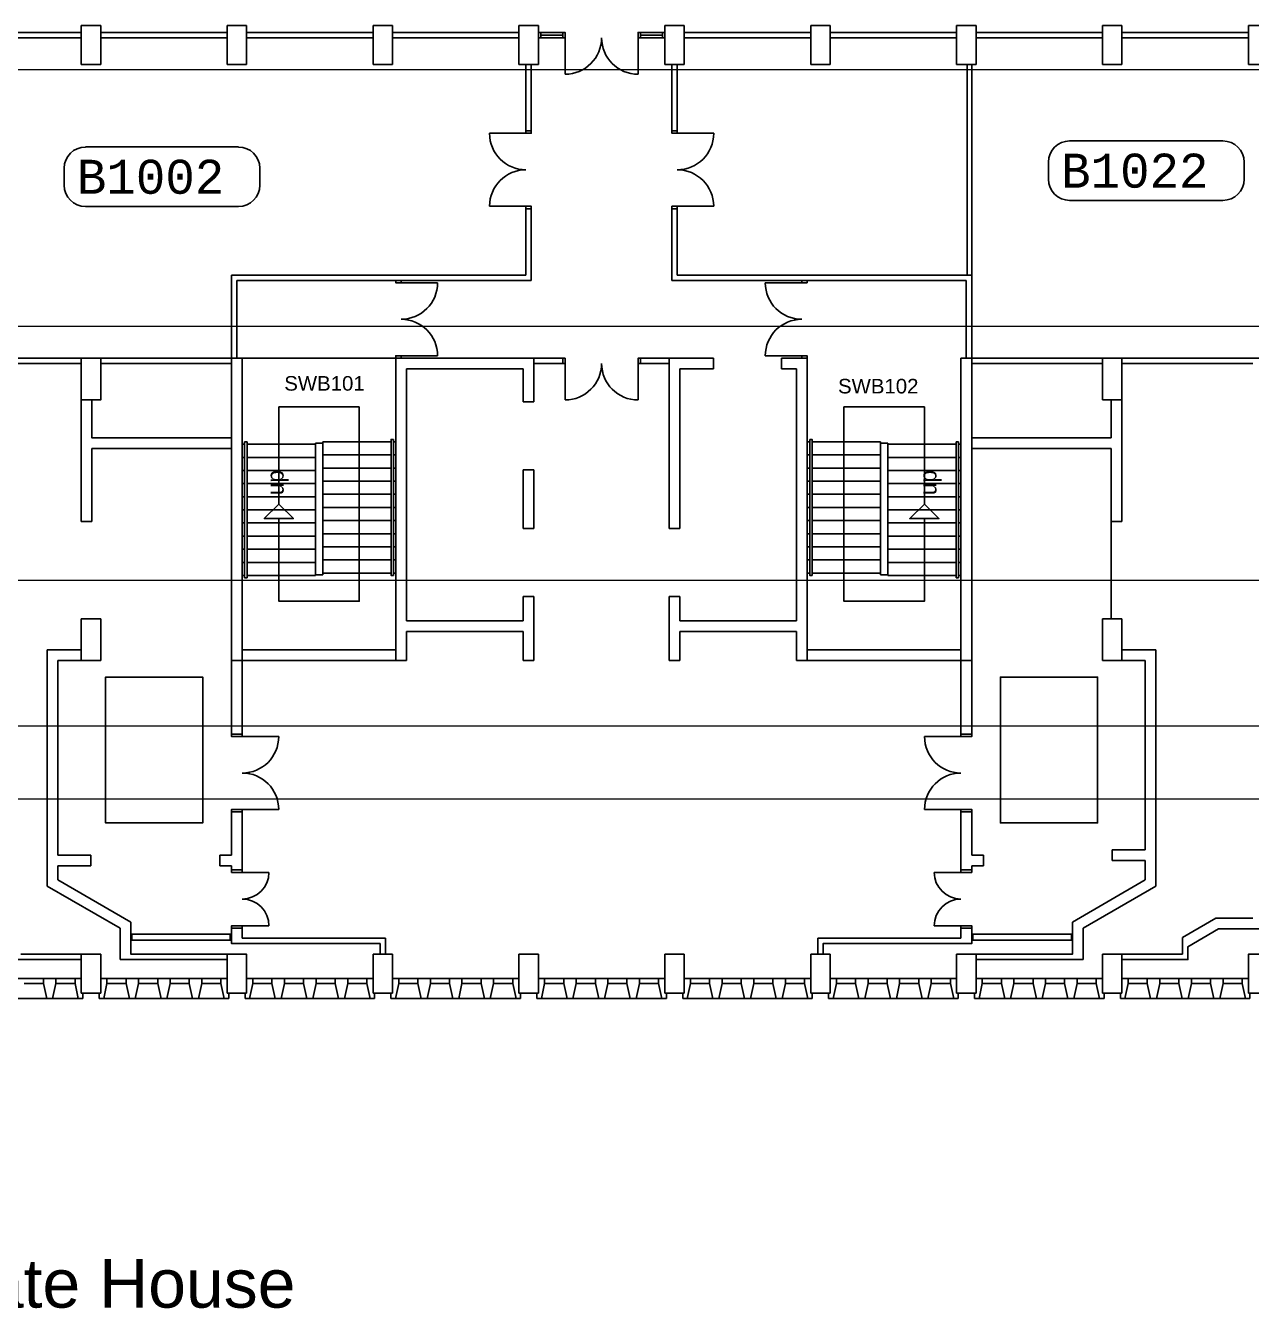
# Model space of a CAD drawing. Header units: millimetres. Extents: x -50633 to 80232, y -16408 to 66926.
# Drawn here: x -12876 to 12328, y -16408 to 9976 of the extents above; entities that cross this region are included whole.
import ezdxf

# ---------------------------------------------------------------- set-up
doc = ezdxf.new("R2010")
doc.units = ezdxf.units.MM
for name, color, linetype in [('BL', 8, 'Continuous'), ('Boundaries_and_building_grids', 140, 'Continuous'), ('DR', 8, 'Continuous'), ('RM', 4, 'Continuous'), ('TEXT', 2, 'Continuous'), ('WA_EXT', 7, 'Continuous'), ('WN', 4, 'Continuous')]:
    doc.layers.add(name, color=color, linetype=linetype)
doc.styles.add('arial', font='arial.ttf')
doc.styles.add('MONOTXT', font='monotxt.shx')

msp = doc.modelspace()

# ---------------------------------------------------------------- linework, layer by layer
at = {"layer": 'BL', "linetype": 'Continuous'}
for p, q in [((-8423, 1366), (-8373, 1366)), ((-8423, 1366), (-8423, -1334)), ((-8323, 1416), (-8373, 1416)), ((-8373, 1416), (-8373, -1384)), ((-8323, -1384), (-8323, 1416)), ((-8323, 1366), (-6918, 1366)), ((-6918, -1334), (-6918, 1391)), ((-6768, 1391), (-6918, 1391)), ((-6768, 1416), (-6768, -1318)), ((-6768, 1416), (-5363, 1416)), ((-5313, 1416), (-5263, 1416)), ((-5263, 1416), (-5263, -1284)), ((3247, 1416), (3197, 1416)), ((3197, 1416), (3197, -1284)), ((4702, 1416), (3297, 1416)), ((4702, 1416), (4702, -1318)), ((4702, 1391), (4852, 1391)), ((4852, -1334), (4852, 1391)), ((6257, 1366), (4852, 1366)), ((6257, -1384), (6257, 1416)), ((6257, 1416), (6307, 1416)), ((6307, 1416), (6307, -1384)), ((6357, 1366), (6307, 1366)), ((6357, 1366), (6357, -1334)), ((-8373, 1096), (-8423, 1096)), ((-8323, 1096), (-6918, 1096)), ((-5363, 1146), (-6768, 1146)), ((-5313, 1146), (-5263, 1146)), ((3247, 1146), (3197, 1146)), ((3297, 1146), (4702, 1146)), ((6257, 1096), (4852, 1096)), ((6307, 1096), (6357, 1096)), ((-8373, 826), (-8423, 826)), ((-6918, 826), (-8323, 826)), ((-5363, 876), (-6768, 876)), ((-5313, 876), (-5263, 876)), ((3247, 876), (3197, 876)), ((3297, 876), (4702, 876)), ((4852, 826), (6257, 826)), ((6307, 826), (6357, 826)), ((-8373, 556), (-8423, 556)), ((-8323, 556), (-6918, 556)), ((-6768, 606), (-5363, 606)), ((-5313, 606), (-5263, 606)), ((3247, 606), (3197, 606)), ((4702, 606), (3297, 606)), ((6257, 556), (4852, 556)), ((6307, 556), (6357, 556)), ((-8373, 286), (-8423, 286)), ((-6918, 286), (-8323, 286)), ((-5363, 336), (-6768, 336)), ((-5313, 336), (-5263, 336)), ((3247, 336), (3197, 336)), ((3297, 336), (4702, 336)), ((4852, 286), (6257, 286)), ((6307, 286), (6357, 286)), ((-8373, 16), (-8423, 16)), ((-8323, 16), (-6918, 16)), ((-6768, 66), (-5363, 66)), ((-5313, 66), (-5263, 66)), ((3247, 66), (3197, 66)), ((4702, 66), (3297, 66)), ((6257, 16), (4852, 16)), ((6307, 16), (6357, 16)), ((-8373, -254), (-8423, -254)), ((-6918, -254), (-8323, -254)), ((-5363, -204), (-6768, -204)), ((-5313, -204), (-5263, -204)), ((3247, -204), (3197, -204)), ((3297, -204), (4702, -204)), ((4852, -254), (6257, -254)), ((6307, -254), (6357, -254)), ((-8373, -524), (-8423, -524)), ((-8323, -524), (-6918, -524)), ((-6768, -474), (-5363, -474)), ((-5313, -474), (-5263, -474)), ((3247, -474), (3197, -474)), ((4702, -474), (3297, -474)), ((6257, -524), (4852, -524)), ((6307, -524), (6357, -524)), ((-5363, -744), (-6768, -744)), ((-5313, -744), (-5263, -744)), ((3247, -744), (3197, -744)), ((3297, -744), (4702, -744)), ((-8373, -794), (-8423, -794)), ((-6918, -794), (-8323, -794)), ((-6768, -1014), (-5363, -1014)), ((-5313, -1014), (-5263, -1014)), ((3247, -1014), (3197, -1014)), ((4702, -1014), (3297, -1014)), ((4852, -794), (6257, -794)), ((6307, -794), (6357, -794)), ((-8373, -1064), (-8423, -1064)), ((-8323, -1064), (-6918, -1064)), ((-6918, -1318), (-6768, -1318)), ((-6768, -1284), (-5363, -1284)), ((-5313, -1284), (-5263, -1284)), ((3247, -1284), (3197, -1284)), ((4702, -1284), (3297, -1284)), ((4852, -1318), (4702, -1318)), ((6257, -1064), (4852, -1064)), ((6307, -1064), (6357, -1064)), ((-8373, -1334), (-8423, -1334)), ((-8373, -1384), (-8323, -1384)), ((-6918, -1334), (-8323, -1334)), ((4852, -1334), (6257, -1334)), ((6307, -1384), (6257, -1384)), ((6307, -1334), (6357, -1334))]:
    msp.add_line(p, q, dxfattribs=at)
for points in [[(-7670, -165), (-7670, -1865), (-6015, -1865), (-6015, 2135)], [(-6015, 2135), (-7670, 2135), (-7670, 135)], [(5605, -165), (5605, -1865), (3950, -1865), (3950, 2135)], [(3950, 2135), (5605, 2135), (5605, 135)], [(-5313, 1466), (-5363, 1466), (-5363, -1334), (-5313, -1334), (-5313, 1466)], [(3247, 1466), (3297, 1466), (3297, -1334), (3247, -1334), (3247, 1466)], [(-7670, 135), (-7970, -165), (-7370, -165), (-7670, 135)], [(5605, 135), (5905, -165), (5305, -165), (5605, 135)]]:
    msp.add_lwpolyline(points, dxfattribs=at)
at = {"layer": 'Boundaries_and_building_grids', "color": 3, "linetype": 'Continuous', "lineweight": 0}
for p in [(71168, 9073), (48001, 3797), (71168, -1427), (71168, -4427), (74165, -5927)]:
    msp.add_xline(p, (1, 0), dxfattribs=at)
at = {"layer": 'DR', "linetype": 'Continuous'}
for p, q in [((-2283, 9726), (-2283, 9836)), ((217, 9836), (217, 9726)), ((-1783, 9726), (-1783, 8976)), ((-283, 8976), (-283, 9726)), ((-3338, 7761), (-2588, 7761)), ((1272, 7761), (522, 7761)), ((-2588, 6261), (-3338, 6261)), ((522, 6261), (1272, 6261)), ((-4406, 4686), (-5156, 4686)), ((2333, 4686), (3083, 4686)), ((-5156, 3186), (-4406, 3186)), ((3083, 3186), (2333, 3186)), ((-1783, 2276), (-1783, 3026)), ((-283, 3026), (-283, 2276)), ((-7673, -4647), (-8423, -4647)), ((5607, -4647), (6357, -4647)), ((-8423, -6147), (-7673, -6147)), ((6357, -6147), (5607, -6147)), ((-7873, -7440), (-8423, -7440)), ((5807, -7440), (6357, -7440)), ((-8423, -8540), (-7873, -8540)), ((6357, -8540), (5807, -8540))]:
    msp.add_line(p, q, dxfattribs=at)
for points in [[(-1783, 9726), (-1783, 9836), (-1833, 9836), (-1833, 9726), (-1783, 9726)], [(-233, 9726), (-233, 9836), (-283, 9836), (-283, 9726), (-233, 9726)], [(-2588, 7811), (-2478, 7811), (-2478, 7761), (-2588, 7761), (-2588, 7811)], [(522, 7811), (412, 7811), (412, 7761), (522, 7761), (522, 7811)], [(-2588, 6261), (-2478, 6261), (-2478, 6211), (-2588, 6211), (-2588, 6261)], [(522, 6261), (412, 6261), (412, 6211), (522, 6211), (522, 6261)], [(-5156, 4736), (-5266, 4736), (-5266, 4686), (-5156, 4686), (-5156, 4736)], [(3083, 4736), (3193, 4736), (3193, 4686), (3083, 4686), (3083, 4736)], [(-5156, 3186), (-5266, 3186), (-5266, 3136), (-5156, 3136), (-5156, 3186)], [(3083, 3186), (3193, 3186), (3193, 3136), (3083, 3136), (3083, 3186)], [(-1833, 3026), (-1833, 3136), (-1783, 3136), (-1783, 3026), (-1833, 3026)], [(-283, 3026), (-283, 3136), (-233, 3136), (-233, 3026), (-283, 3026)], [(-8423, -4597), (-8643, -4597), (-8643, -4647), (-8423, -4647), (-8423, -4597)], [(6357, -4597), (6577, -4597), (6577, -4647), (6357, -4647), (6357, -4597)], [(-8423, -6147), (-8643, -6147), (-8643, -6197), (-8423, -6197), (-8423, -6147)], [(6357, -6147), (6577, -6147), (6577, -6197), (6357, -6197), (6357, -6147)], [(-8423, -7440), (-8423, -7390), (-8643, -7390), (-8643, -7440), (-8423, -7440)], [(6357, -7440), (6357, -7390), (6577, -7390), (6577, -7440), (6357, -7440)], [(-8423, -8590), (-8423, -8540), (-8643, -8540), (-8643, -8590), (-8423, -8590)], [(6357, -8590), (6357, -8540), (6577, -8540), (6577, -8590), (6357, -8590)]]:
    msp.add_lwpolyline(points, dxfattribs=at)
for centre, radius, start, end in [((-1783, 9726), 750, 270, 0), ((-283, 9726), 750, 180, 270), ((-2588, 7761), 750, 180, 270), ((522, 7761), 750, 270, 0), ((-2588, 6261), 750, 90, 180), ((522, 6261), 750, 0, 90), ((-5156, 4686), 750, 270, 360), ((3083, 4686), 750, 180, 270), ((-5156, 3186), 750, 360, 90), ((3083, 3186), 750, 90, 180), ((-1783, 3026), 750, 270, 0), ((-283, 3026), 750, 180, 270), ((-8423, -4647), 750, 270, 0), ((6357, -4647), 750, 180, 270), ((-8423, -6147), 750, 0, 90), ((6357, -6147), 750, 90, 180), ((-8423, -7440), 550, 270, 0), ((6357, -7440), 550, 180, 270), ((-8423, -8540), 550, 0, 90), ((6357, -8540), 550, 90, 180)]:
    msp.add_arc(centre, radius, start, end, dxfattribs=at)
at = {"layer": 'RM'}
for points in [[(-8643, 3026), (-11333, 3026), (-11333, 2276), (-11513, 2276), (-11513, 1496), (-8643, 1496)], [(-5263, 3136), (-8423, 3136), (-8423, 2916), (-8423, -2864), (-5263, -2864)], [(-9233, -4597), (-9233, -3424), (-11233, -3424), (-11233, -6424), (-9233, -6424)], [(9167, -3424), (7167, -3424), (7167, -6424), (9167, -6424)], [(15267, -8824), (15667, -8824), (15667, -9624), (15691, -9624), (18267, -9624), (18267, -9234), (16915, -9234), (16285, -8604), (15067, -8604), (15067, -8346), (12867, -8346), (12867, -8604), (11655, -8604), (11022, -8970), (11022, -9234), (9667, -9234), (9667, -9624), (12267, -9624), (12267, -9124), (12667, -9124), (12667, -9624), (15267, -9624)], [(-5733, -9124), (-5588, -9124), (-5588, -8904), (-8643, -8904), (-8643, -8837), (-10713, -8837), (-10713, -9124), (-8733, -9124), (-8333, -9124), (-8333, -9624), (-5733, -9624)], [(8647, -8837), (6577, -8837), (6577, -8904), (3522, -8904), (3522, -9124), (3667, -9124), (3667, -9624), (6267, -9624), (6267, -9124), (6667, -9124), (8647, -9124)]]:
    msp.add_lwpolyline(points, close=True, dxfattribs=at)
at = {"layer": 'TEXT', "linetype": 'Continuous'}
for p, q in [((-11647, 7480), (-8497, 7480)), ((8592, 7605), (11742, 7605)), ((8155, 6818), (8155, 7168)), ((12180, 7168), (12180, 6818)), ((-12084, 6692), (-12084, 7042)), ((-8059, 7042), (-8059, 6692)), ((11742, 6380), (8592, 6380)), ((-8497, 6255), (-11647, 6255))]:
    msp.add_line(p, q, dxfattribs=at)
for centre, start, end in [((-11647, 7042), 90, 180), ((-8497, 7042), 0, 90), ((8592, 7168), 90, 180), ((11742, 7168), 0, 90), ((-11647, 6692), 180, 270), ((-8497, 6692), 270, 0), ((8592, 6818), 180, 270), ((11742, 6818), 270, 0)]:
    msp.add_arc(centre, 437, start, end, dxfattribs=at)
at = {"layer": 'WA_EXT', "linetype": 'Continuous'}
for p, q in [((-14333, 9836), (-11733, 9836)), ((-11733, 9976), (-11733, 9176)), ((-11333, 9976), (-11733, 9976)), ((-11733, 9726), (-11733, 9836)), ((-11333, 9976), (-11333, 9176)), ((-11333, 9726), (-11333, 9836)), ((-8733, 9836), (-11333, 9836)), ((-8333, 9976), (-8733, 9976)), ((-8733, 9976), (-8733, 9176)), ((-8733, 9726), (-8733, 9836)), ((-8333, 9976), (-8333, 9176)), ((-8333, 9726), (-8333, 9836)), ((-8333, 9836), (-5733, 9836)), ((-5333, 9976), (-5733, 9976)), ((-5733, 9976), (-5733, 9176)), ((-5733, 9726), (-5733, 9836)), ((-5333, 9976), (-5333, 9176)), ((-5333, 9726), (-5333, 9836)), ((-2733, 9836), (-5333, 9836)), ((-2733, 9976), (-2733, 9176)), ((-2333, 9976), (-2733, 9976)), ((-2733, 9726), (-2733, 9836)), ((-2333, 9976), (-2333, 9176)), ((267, 9976), (267, 9176)), ((667, 9976), (267, 9976)), ((667, 9976), (667, 9176)), ((667, 9726), (667, 9836)), ((667, 9836), (3267, 9836)), ((3267, 9976), (3267, 9176)), ((3667, 9976), (3267, 9976)), ((3267, 9726), (3267, 9836)), ((3667, 9976), (3667, 9176)), ((6267, 9836), (3667, 9836)), ((3667, 9726), (3667, 9836)), ((6267, 9976), (6267, 9176)), ((6667, 9976), (6267, 9976)), ((6267, 9726), (6267, 9836)), ((6667, 9976), (6667, 9176)), ((6667, 9836), (9267, 9836)), ((6667, 9726), (6667, 9836)), ((9667, 9976), (9267, 9976)), ((9267, 9976), (9267, 9176)), ((9267, 9726), (9267, 9836)), ((9667, 9976), (9667, 9176)), ((12267, 9836), (9667, 9836)), ((9667, 9726), (9667, 9836)), ((12267, 9976), (12267, 9176)), ((12267, 9976), (13067, 9976)), ((12267, 9726), (12267, 9836)), ((-14333, 9726), (-11733, 9726)), ((-8733, 9726), (-11333, 9726)), ((-8333, 9726), (-5733, 9726)), ((-2733, 9726), (-5333, 9726)), ((667, 9726), (3267, 9726)), ((6267, 9726), (3667, 9726)), ((6667, 9726), (9267, 9726)), ((12267, 9726), (9667, 9726)), ((-11733, 9176), (-11333, 9176)), ((-8733, 9176), (-8333, 9176)), ((-5733, 9176), (-5333, 9176)), ((-2733, 9176), (-2333, 9176)), ((-2588, 9176), (-2478, 9176)), ((-2588, 9176), (-2588, 7811)), ((-2478, 9176), (-2478, 7811)), ((267, 9176), (667, 9176)), ((412, 9176), (522, 9176)), ((412, 9176), (412, 7811)), ((522, 9176), (522, 7811)), ((3267, 9176), (3667, 9176)), ((6267, 9176), (6667, 9176)), ((6487, 4846), (6487, 9176)), ((6577, 9176), (6487, 9176)), ((6577, 4846), (6577, 9176)), ((9267, 9176), (9667, 9176)), ((12267, 9176), (12767, 9176)), ((-2478, 7811), (-2588, 7811)), ((412, 7811), (522, 7811)), ((-2478, 6211), (-2588, 6211)), ((-2588, 6211), (-2588, 4846)), ((-2478, 6211), (-2478, 4736)), ((412, 6211), (522, 6211)), ((412, 4736), (412, 6211)), ((522, 6211), (522, 4846)), ((-2588, 4846), (-8643, 4846)), ((-8643, 3026), (-8643, 4846)), ((522, 4846), (6577, 4846)), ((6577, 4846), (6487, 4846)), ((6577, 3026), (6577, 4846)), ((-2478, 4736), (-8533, 4736)), ((-8533, 3136), (-8533, 4736)), ((412, 4736), (6467, 4736)), ((6467, 3136), (6467, 4736)), ((-14423, 3136), (-11733, 3136)), ((-14423, 3026), (-11733, 3026)), ((-11733, 3026), (-11733, 3136)), ((-11733, 3136), (-11333, 3136)), ((-11733, 2276), (-11733, 3136)), ((-11333, 3026), (-11333, 3136)), ((-11333, 2276), (-11333, 3136)), ((-11333, 3136), (-8533, 3136)), ((-11333, 3026), (-8643, 3026)), ((-8423, 3136), (-8643, 3136)), ((-8643, -3084), (-8643, 3136)), ((-8423, -3084), (-8423, 3136)), ((-5263, 3136), (-2423, 3136)), ((-5263, -3084), (-5263, 3136)), ((-5043, 2916), (-2643, 2916)), ((-5043, -2264), (-5043, 2916)), ((-2643, 2236), (-2643, 2916)), ((-2423, 3026), (-2423, 3136)), ((-2423, 3136), (-1833, 3136)), ((-2423, 2236), (-2423, 3136)), ((-2423, 3026), (-1833, 3026)), ((-1833, 3026), (-1833, 3136)), ((-233, 3136), (357, 3136)), ((-233, 3026), (-233, 3136)), ((-233, 3026), (357, 3026)), ((357, 3026), (357, 3136)), ((357, -364), (357, 3136)), ((357, 3136), (1267, 3136)), ((577, 2916), (1267, 2916)), ((577, -364), (577, 2916)), ((1267, 3136), (1267, 2916)), ((2667, 2916), (2667, 3136)), ((2667, 3136), (3197, 3136)), ((2667, 2916), (2977, 2916)), ((2977, -2264), (2977, 2916)), ((3197, -3084), (3197, 3136)), ((6357, 3136), (6577, 3136)), ((6357, -3084), (6357, 3136)), ((9267, 3136), (6467, 3136)), ((6577, -3084), (6577, 3136)), ((9267, 3026), (6577, 3026)), ((9267, 3026), (9267, 3136)), ((9267, 2276), (9267, 3136)), ((9667, 3136), (9267, 3136)), ((12577, 3136), (9667, 3136)), ((9667, 3026), (9667, 3136)), ((9667, 2276), (9667, 3136)), ((12357, 3026), (9667, 3026)), ((-11733, 2276), (-11513, 2276)), ((-11333, 2276), (-11733, 2276)), ((-11733, 2276), (-11733, -224)), ((-11513, 2276), (-11513, 1496)), ((-2423, 2236), (-2643, 2236)), ((9267, 2276), (9667, 2276)), ((9447, 2276), (9667, 2276)), ((9447, 2276), (9447, 1496)), ((9667, 2276), (9667, -224)), ((-11513, 1496), (-8643, 1496)), ((-8643, 1276), (-8643, 1496)), ((6577, 1276), (6577, 1496)), ((9447, 1496), (6577, 1496)), ((-11513, 1276), (-11513, -224)), ((-11513, 1276), (-8643, 1276)), ((9447, 1276), (6577, 1276)), ((9447, 1276), (9447, -224)), ((-2643, -364), (-2643, 836)), ((-2643, 836), (-2423, 836)), ((-2423, -364), (-2423, 836)), ((-11513, -224), (-11733, -224)), ((9447, -224), (9447, -2224)), ((9667, -224), (9447, -224)), ((-2423, -364), (-2643, -364)), ((577, -364), (357, -364)), ((-2643, -2264), (-2643, -1764)), ((-2643, -1764), (-2423, -1764)), ((-2423, -3084), (-2423, -1764)), ((357, -1764), (577, -1764)), ((357, -3084), (357, -1764)), ((577, -2264), (577, -1764)), ((-11733, -2224), (-11333, -2224)), ((-11733, -3084), (-11733, -2224)), ((-11333, -3084), (-11333, -2224)), ((-2643, -2264), (-5043, -2264)), ((2977, -2264), (577, -2264)), ((9667, -2224), (9267, -2224)), ((9267, -3084), (9267, -2224)), ((9667, -3084), (9667, -2224)), ((-5043, -3084), (-5043, -2484)), ((-5043, -2484), (-2643, -2484)), ((-2643, -3084), (-2643, -2484)), ((577, -2484), (2977, -2484)), ((577, -3084), (577, -2484)), ((2977, -3084), (2977, -2484)), ((-11733, -2864), (-12433, -2864)), ((-12433, -2864), (-12433, -7724)), ((-11733, -3084), (-11733, -2864)), ((-8423, -2864), (-8423, -4597)), ((-8423, -2864), (-5263, -2864)), ((-5263, -3084), (-5263, -2864)), ((3197, -3084), (3197, -2864)), ((6357, -2864), (3197, -2864)), ((6357, -2864), (6357, -4597)), ((9667, -3084), (9667, -2864)), ((9667, -2864), (10367, -2864)), ((10367, -2864), (10367, -7724)), ((-11733, -3084), (-12213, -3084)), ((-12213, -3084), (-12213, -7084)), ((-11333, -3084), (-11733, -3084)), ((-8643, -3084), (-8643, -4597)), ((-8643, -3084), (-5263, -3084)), ((-8643, -3084), (-8423, -3084)), ((-5263, -3084), (-5043, -3084)), ((-2643, -3084), (-2423, -3084)), ((577, -3084), (357, -3084)), ((3197, -3084), (2977, -3084)), ((6577, -3084), (3197, -3084)), ((6577, -3084), (6357, -3084)), ((6577, -3084), (6577, -4597)), ((9267, -3084), (9667, -3084)), ((9667, -3084), (10147, -3084)), ((10147, -3084), (10147, -6977)), ((-11233, -6424), (-11233, -3424)), ((-11233, -3424), (-9233, -3424)), ((-9233, -3424), (-9233, -6424)), ((-8423, -4597), (-8643, -4597)), ((6357, -4597), (6577, -4597)), ((-8643, -6197), (-8643, -7084)), ((-8423, -6197), (-8643, -6197)), ((-8423, -6197), (-8423, -7390)), ((6357, -6197), (6357, -7390)), ((6357, -6197), (6577, -6197)), ((6577, -6197), (6577, -7084)), ((-9233, -6424), (-11233, -6424)), ((-11533, -7084), (-12213, -7084)), ((-11533, -7084), (-11533, -7304)), ((-8643, -7084), (-8883, -7084)), ((-8883, -7084), (-8883, -7304)), ((6577, -7084), (6817, -7084)), ((6817, -7304), (6817, -7084)), ((9467, -6977), (10147, -6977)), ((9467, -6977), (9467, -7197)), ((-12213, -7304), (-12213, -7597)), ((-12213, -7304), (-11533, -7304)), ((-8883, -7304), (-8643, -7304)), ((-8643, -7304), (-8643, -7390)), ((6577, -7304), (6817, -7304)), ((6577, -7390), (6577, -7304)), ((10147, -7197), (9467, -7197)), ((10147, -7197), (10147, -7597)), ((-12213, -7597), (-10713, -8463)), ((-8423, -7390), (-8643, -7390)), ((6357, -7390), (6577, -7390)), ((10147, -7597), (8647, -8463)), ((-12433, -7724), (-10933, -8590)), ((10367, -7724), (8867, -8590)), ((11596, -8384), (10912, -8779)), ((12357, -8384), (11596, -8384)), ((-10933, -8590), (-10933, -9234)), ((-10713, -9124), (-10713, -8463)), ((-8423, -8590), (-8643, -8590)), ((-8643, -8590), (-8643, -8904)), ((-8423, -8590), (-8423, -8794)), ((6357, -8590), (6577, -8590)), ((6357, -8590), (6357, -8794)), ((6577, -8590), (6577, -8904)), ((8647, -9124), (8647, -8463)), ((8867, -9234), (8867, -8590)), ((11655, -8604), (11022, -8970)), ((12867, -8604), (11655, -8604)), ((-8643, -8904), (-5588, -8904)), ((-8423, -8794), (-5478, -8794)), ((-5588, -9124), (-5588, -8904)), ((-5478, -9124), (-5478, -8794)), ((6357, -8794), (3412, -8794)), ((3412, -9124), (3412, -8794)), ((6577, -8904), (3522, -8904)), ((3522, -9124), (3522, -8904)), ((10912, -8779), (10912, -9124)), ((11022, -9234), (11022, -8970)), ((-11733, -9234), (-13088, -9234)), ((-11733, -9124), (-12978, -9124)), ((-11333, -9124), (-11733, -9124)), ((-11733, -9924), (-11733, -9124)), ((-11733, -9234), (-11733, -9124)), ((-11333, -9924), (-11333, -9124)), ((-8733, -9234), (-10933, -9234)), ((-8733, -9124), (-10713, -9124)), ((-8333, -9124), (-8733, -9124)), ((-8733, -9924), (-8733, -9124)), ((-8733, -9234), (-8733, -9124)), ((-8333, -9924), (-8333, -9124)), ((-5333, -9124), (-5733, -9124)), ((-5733, -9924), (-5733, -9124)), ((-5588, -9124), (-5478, -9124)), ((-5333, -9924), (-5333, -9124)), ((-2733, -9924), (-2733, -9124)), ((-2333, -9124), (-2733, -9124)), ((-2333, -9924), (-2333, -9124)), ((267, -9924), (267, -9124)), ((667, -9124), (267, -9124)), ((667, -9924), (667, -9124)), ((3667, -9124), (3267, -9124)), ((3267, -9924), (3267, -9124)), ((3412, -9124), (3522, -9124)), ((3667, -9924), (3667, -9124)), ((6267, -9924), (6267, -9124)), ((6667, -9124), (6267, -9124)), ((6667, -9924), (6667, -9124)), ((8647, -9124), (6667, -9124)), ((6667, -9234), (8867, -9234)), ((9667, -9124), (9267, -9124)), ((9267, -9924), (9267, -9124)), ((9667, -9924), (9667, -9124)), ((9667, -9234), (9667, -9124)), ((9667, -9124), (10912, -9124)), ((11022, -9234), (9667, -9234)), ((12267, -9924), (12267, -9124)), ((12667, -9124), (12267, -9124)), ((-11733, -9924), (-11333, -9924)), ((-8733, -9924), (-8333, -9924)), ((-5733, -9924), (-5333, -9924)), ((-2733, -9924), (-2333, -9924)), ((267, -9924), (667, -9924)), ((3267, -9924), (3667, -9924)), ((6267, -9924), (6667, -9924)), ((9267, -9924), (9667, -9924)), ((12267, -9924), (12667, -9924))]:
    msp.add_line(p, q, dxfattribs=at)
for points in [[(7167, -6424), (7167, -3424), (9167, -3424), (9167, -6424), (7167, -6424)], [(-8669, -8837), (-10694, -8837), (-10694, -8709), (-8669, -8709), (-8669, -8837)], [(6604, -8837), (8629, -8837), (8629, -8709), (6604, -8709), (6604, -8837)]]:
    msp.add_lwpolyline(points, dxfattribs=at)
at = {"layer": 'WN', "linetype": 'Continuous'}
for p, q in [((-2283, 9781), (-1833, 9781)), ((-233, 9781), (217, 9781)), ((-11733, -9624), (-13033, -9624)), ((-12511, -9724), (-12904, -9724)), ((-12254, -9624), (-12511, -9624)), ((-12511, -9624), (-12511, -9724)), ((-12511, -9724), (-12443, -10034)), ((-12254, -9724), (-12322, -10034)), ((-12254, -9624), (-12254, -9724)), ((-11861, -9724), (-12254, -9724)), ((-11733, -9624), (-11861, -9624)), ((-11861, -9624), (-11861, -9724)), ((-11861, -9724), (-11793, -10034)), ((-10033, -9624), (-11333, -9624)), ((-11333, -9624), (-11204, -9624)), ((-11333, -9624), (-10033, -9624)), ((-11204, -9724), (-11272, -10034)), ((-11204, -9624), (-11204, -9724)), ((-11204, -9724), (-10811, -9724)), ((-10811, -9624), (-10811, -9724)), ((-10811, -9624), (-10554, -9624)), ((-10811, -9724), (-10743, -10034)), ((-10554, -9724), (-10622, -10034)), ((-10554, -9624), (-10554, -9724)), ((-10554, -9724), (-10161, -9724)), ((-9904, -9624), (-10161, -9624)), ((-10161, -9624), (-10161, -9724)), ((-10161, -9624), (-10161, -9724)), ((-10161, -9624), (-9904, -9624)), ((-10161, -9724), (-10093, -10034)), ((-10161, -9724), (-10093, -10034)), ((-8733, -9624), (-10033, -9624)), ((-9904, -9724), (-9972, -10034)), ((-9904, -9724), (-9972, -10034)), ((-9904, -9624), (-9904, -9724)), ((-9904, -9624), (-9904, -9724)), ((-9511, -9724), (-9904, -9724)), ((-9254, -9624), (-9511, -9624)), ((-9511, -9624), (-9511, -9724)), ((-9511, -9724), (-9443, -10034)), ((-9254, -9724), (-9322, -10034)), ((-9254, -9624), (-9254, -9724)), ((-8861, -9724), (-9254, -9724)), ((-8733, -9624), (-8861, -9624)), ((-8861, -9624), (-8861, -9724)), ((-8861, -9724), (-8793, -10034)), ((-7033, -9624), (-8333, -9624)), ((-8333, -9624), (-7033, -9624)), ((-8333, -9624), (-8204, -9624)), ((-8204, -9724), (-8272, -10034)), ((-8204, -9624), (-8204, -9724)), ((-8204, -9724), (-7811, -9724)), ((-7811, -9624), (-7554, -9624)), ((-7811, -9624), (-7811, -9724)), ((-7811, -9724), (-7743, -10034)), ((-7554, -9724), (-7622, -10034)), ((-7554, -9624), (-7554, -9724)), ((-7554, -9724), (-7161, -9724)), ((-7161, -9624), (-7161, -9724)), ((-6904, -9624), (-7161, -9624)), ((-7161, -9624), (-7161, -9724)), ((-7161, -9624), (-6904, -9624)), ((-7161, -9724), (-7093, -10034)), ((-7161, -9724), (-7093, -10034)), ((-5733, -9624), (-7033, -9624)), ((-6904, -9724), (-6972, -10034)), ((-6904, -9724), (-6972, -10034)), ((-6904, -9624), (-6904, -9724)), ((-6904, -9624), (-6904, -9724)), ((-6511, -9724), (-6904, -9724)), ((-6511, -9624), (-6511, -9724)), ((-6254, -9624), (-6511, -9624)), ((-6511, -9724), (-6443, -10034)), ((-6254, -9724), (-6322, -10034)), ((-6254, -9624), (-6254, -9724)), ((-5861, -9724), (-6254, -9724)), ((-5861, -9624), (-5861, -9724)), ((-5733, -9624), (-5861, -9624)), ((-5861, -9724), (-5793, -10034)), ((-4033, -9624), (-5333, -9624)), ((-5333, -9624), (-4033, -9624)), ((-5333, -9624), (-5204, -9624)), ((-5204, -9724), (-5272, -10034)), ((-5204, -9624), (-5204, -9724)), ((-5204, -9724), (-4811, -9724)), ((-4811, -9624), (-4554, -9624)), ((-4811, -9624), (-4811, -9724)), ((-4811, -9724), (-4743, -10034)), ((-4554, -9724), (-4622, -10034)), ((-4554, -9624), (-4554, -9724)), ((-4554, -9724), (-4161, -9724)), ((-4161, -9624), (-4161, -9724)), ((-4161, -9624), (-4161, -9724)), ((-4161, -9624), (-3904, -9624)), ((-3904, -9624), (-4161, -9624)), ((-4161, -9724), (-4093, -10034)), ((-4161, -9724), (-4093, -10034)), ((-2733, -9624), (-4033, -9624)), ((-3904, -9724), (-3972, -10034)), ((-3904, -9724), (-3972, -10034)), ((-3904, -9624), (-3904, -9724)), ((-3904, -9624), (-3904, -9724)), ((-3511, -9724), (-3904, -9724)), ((-3511, -9624), (-3511, -9724)), ((-3254, -9624), (-3511, -9624)), ((-3511, -9724), (-3443, -10034)), ((-3254, -9724), (-3322, -10034)), ((-3254, -9624), (-3254, -9724)), ((-2861, -9724), (-3254, -9724)), ((-2733, -9624), (-2861, -9624)), ((-2861, -9624), (-2861, -9724)), ((-2861, -9724), (-2793, -10034)), ((-2333, -9624), (-1033, -9624)), ((-1033, -9624), (-2333, -9624)), ((-2333, -9624), (-2204, -9624)), ((-2204, -9724), (-2272, -10034)), ((-2204, -9624), (-2204, -9724)), ((-2204, -9724), (-1811, -9724)), ((-1811, -9624), (-1554, -9624)), ((-1811, -9624), (-1811, -9724)), ((-1811, -9724), (-1743, -10034)), ((-1554, -9724), (-1622, -10034)), ((-1554, -9624), (-1554, -9724)), ((-1554, -9724), (-1161, -9724)), ((-1161, -9624), (-1161, -9724)), ((-1161, -9624), (-904, -9624)), ((-904, -9624), (-1161, -9624)), ((-1161, -9624), (-1161, -9724)), ((-1161, -9724), (-1093, -10034)), ((-1161, -9724), (-1093, -10034)), ((267, -9624), (-1033, -9624)), ((-904, -9724), (-972, -10034)), ((-904, -9724), (-972, -10034)), ((-904, -9624), (-904, -9724)), ((-904, -9624), (-904, -9724)), ((-511, -9724), (-904, -9724)), ((-511, -9624), (-511, -9724)), ((-254, -9624), (-511, -9624)), ((-511, -9724), (-443, -10034)), ((-254, -9724), (-322, -10034)), ((-254, -9624), (-254, -9724)), ((139, -9724), (-254, -9724)), ((267, -9624), (139, -9624)), ((139, -9624), (139, -9724)), ((139, -9724), (207, -10034)), ((667, -9624), (1967, -9624)), ((667, -9624), (796, -9624)), ((796, -9724), (728, -10034)), ((796, -9624), (796, -9724)), ((796, -9724), (1189, -9724)), ((1189, -9624), (1189, -9724)), ((1189, -9624), (1446, -9624)), ((1189, -9724), (1257, -10034)), ((1446, -9724), (1378, -10034)), ((1446, -9624), (1446, -9724)), ((1446, -9724), (1839, -9724)), ((2096, -9624), (1839, -9624)), ((1839, -9624), (1839, -9724)), ((1839, -9624), (1839, -9724)), ((1839, -9624), (2096, -9624)), ((1839, -9724), (1907, -10034)), ((1839, -9724), (1907, -10034)), ((3267, -9624), (1967, -9624)), ((1967, -9624), (3267, -9624)), ((2096, -9724), (2028, -10034)), ((2096, -9724), (2028, -10034)), ((2096, -9624), (2096, -9724)), ((2096, -9624), (2096, -9724)), ((2489, -9724), (2096, -9724)), ((2489, -9624), (2489, -9724)), ((2746, -9624), (2489, -9624)), ((2489, -9724), (2557, -10034)), ((2746, -9724), (2678, -10034)), ((2746, -9624), (2746, -9724)), ((3139, -9724), (2746, -9724)), ((3267, -9624), (3139, -9624)), ((3139, -9624), (3139, -9724)), ((3139, -9724), (3207, -10034)), ((3667, -9624), (4967, -9624)), ((3667, -9624), (3796, -9624)), ((3796, -9724), (3728, -10034)), ((3796, -9624), (3796, -9724)), ((3796, -9724), (4189, -9724)), ((4189, -9624), (4446, -9624)), ((4189, -9624), (4189, -9724)), ((4189, -9724), (4257, -10034)), ((4446, -9724), (4378, -10034)), ((4446, -9624), (4446, -9724)), ((4446, -9724), (4839, -9724)), ((4839, -9624), (4839, -9724)), ((4839, -9624), (5096, -9624)), ((4839, -9624), (4839, -9724)), ((5096, -9624), (4839, -9624)), ((4839, -9724), (4907, -10034)), ((4839, -9724), (4907, -10034)), ((6267, -9624), (4967, -9624)), ((4967, -9624), (6267, -9624)), ((5096, -9724), (5028, -10034)), ((5096, -9724), (5028, -10034)), ((5096, -9624), (5096, -9724)), ((5096, -9624), (5096, -9724)), ((5489, -9724), (5096, -9724)), ((5489, -9624), (5489, -9724)), ((5746, -9624), (5489, -9624)), ((5489, -9724), (5557, -10034)), ((5746, -9724), (5678, -10034)), ((5746, -9624), (5746, -9724)), ((6139, -9724), (5746, -9724)), ((6267, -9624), (6139, -9624)), ((6139, -9624), (6139, -9724)), ((6139, -9724), (6207, -10034)), ((6667, -9624), (7967, -9624)), ((6667, -9624), (6796, -9624)), ((6796, -9724), (6728, -10034)), ((6796, -9624), (6796, -9724)), ((6796, -9724), (7189, -9724)), ((7189, -9624), (7189, -9724)), ((7189, -9624), (7446, -9624)), ((7189, -9724), (7257, -10034)), ((7446, -9724), (7378, -10034)), ((7446, -9624), (7446, -9724)), ((7446, -9724), (7839, -9724)), ((7839, -9624), (7839, -9724)), ((8096, -9624), (7839, -9624)), ((7839, -9624), (8096, -9624)), ((7839, -9624), (7839, -9724)), ((7839, -9724), (7907, -10034)), ((7839, -9724), (7907, -10034)), ((7967, -9624), (9267, -9624)), ((9267, -9624), (7967, -9624)), ((8096, -9724), (8028, -10034)), ((8096, -9724), (8028, -10034)), ((8096, -9624), (8096, -9724)), ((8096, -9624), (8096, -9724)), ((8489, -9724), (8096, -9724)), ((8489, -9624), (8489, -9724)), ((8746, -9624), (8489, -9624)), ((8489, -9724), (8557, -10034)), ((8746, -9724), (8678, -10034)), ((8746, -9624), (8746, -9724)), ((9139, -9724), (8746, -9724)), ((9267, -9624), (9139, -9624)), ((9139, -9624), (9139, -9724)), ((9139, -9724), (9207, -10034)), ((9667, -9624), (10967, -9624)), ((9667, -9624), (9796, -9624)), ((9796, -9724), (9728, -10034)), ((9796, -9624), (9796, -9724)), ((9796, -9724), (10189, -9724)), ((10189, -9624), (10189, -9724)), ((10189, -9624), (10446, -9624)), ((10189, -9724), (10257, -10034)), ((10446, -9724), (10378, -10034)), ((10446, -9624), (10446, -9724)), ((10446, -9724), (10839, -9724)), ((11096, -9624), (10839, -9624)), ((10839, -9624), (10839, -9724)), ((10839, -9624), (10839, -9724)), ((10839, -9624), (11096, -9624)), ((10839, -9724), (10907, -10034)), ((10839, -9724), (10907, -10034)), ((10967, -9624), (12267, -9624)), ((12267, -9624), (10967, -9624)), ((11096, -9724), (11028, -10034)), ((11096, -9724), (11028, -10034)), ((11096, -9624), (11096, -9724)), ((11096, -9624), (11096, -9724)), ((11489, -9724), (11096, -9724)), ((11746, -9624), (11489, -9624)), ((11489, -9624), (11489, -9724)), ((11489, -9724), (11557, -10034)), ((11746, -9724), (11678, -10034)), ((11746, -9624), (11746, -9724)), ((12139, -9724), (11746, -9724)), ((12139, -9624), (12139, -9724)), ((12267, -9624), (12139, -9624)), ((12139, -9724), (12207, -10034)), ((-11701, -9924), (-11701, -10034)), ((-11364, -9924), (-11364, -10034)), ((-8701, -9924), (-8701, -10034)), ((-8364, -9924), (-8364, -10034)), ((-5701, -9924), (-5701, -10034)), ((-5364, -9924), (-5364, -10034)), ((-2701, -9924), (-2701, -10034)), ((-2364, -9924), (-2364, -10034)), ((299, -9924), (299, -10034)), ((636, -9924), (636, -10034)), ((3299, -9924), (3299, -10034)), ((3636, -9924), (3636, -10034)), ((6299, -9924), (6299, -10034)), ((6636, -9924), (6636, -10034)), ((9299, -9924), (9299, -10034)), ((9636, -9924), (9636, -10034)), ((12299, -9924), (12299, -10034)), ((-11793, -10034), (-14364, -10034)), ((-12383, -10034), (-12483, -10034)), ((-12483, -10034), (-12283, -10034)), ((-11701, -10034), (-11801, -10034)), ((-11364, -10034), (-11264, -10034)), ((-8793, -10034), (-11364, -10034)), ((-10583, -10034), (-10783, -10034)), ((-10683, -10034), (-10583, -10034)), ((-10033, -10034), (-10133, -10034)), ((-10033, -10034), (-10133, -10034)), ((-10033, -10034), (-9933, -10034)), ((-10033, -10034), (-9933, -10034)), ((-9483, -10034), (-9283, -10034)), ((-9383, -10034), (-9483, -10034)), ((-8701, -10034), (-8801, -10034)), ((-5793, -10034), (-8364, -10034)), ((-8364, -10034), (-8264, -10034)), ((-7583, -10034), (-7783, -10034)), ((-7683, -10034), (-7583, -10034)), ((-7033, -10034), (-7133, -10034)), ((-7033, -10034), (-7133, -10034)), ((-7033, -10034), (-6933, -10034)), ((-7033, -10034), (-6933, -10034)), ((-6383, -10034), (-6483, -10034)), ((-6483, -10034), (-6283, -10034)), ((-5701, -10034), (-5801, -10034)), ((-2793, -10034), (-5364, -10034)), ((-5364, -10034), (-5264, -10034)), ((-4583, -10034), (-4783, -10034)), ((-4683, -10034), (-4583, -10034)), ((-4033, -10034), (-4133, -10034)), ((-4033, -10034), (-4133, -10034)), ((-4033, -10034), (-3933, -10034)), ((-4033, -10034), (-3933, -10034)), ((-3483, -10034), (-3283, -10034)), ((-3383, -10034), (-3483, -10034)), ((-2701, -10034), (-2801, -10034)), ((-2364, -10034), (-2264, -10034)), ((207, -10034), (-2364, -10034)), ((-1583, -10034), (-1783, -10034)), ((-1683, -10034), (-1583, -10034)), ((-1033, -10034), (-1133, -10034)), ((-1033, -10034), (-1133, -10034)), ((-1033, -10034), (-933, -10034)), ((-1033, -10034), (-933, -10034)), ((-383, -10034), (-483, -10034)), ((-483, -10034), (-283, -10034)), ((299, -10034), (199, -10034)), ((636, -10034), (736, -10034)), ((728, -10034), (3299, -10034)), ((1417, -10034), (1217, -10034)), ((1317, -10034), (1417, -10034)), ((1967, -10034), (1867, -10034)), ((1967, -10034), (1867, -10034)), ((1967, -10034), (2067, -10034)), ((1967, -10034), (2067, -10034)), ((2517, -10034), (2717, -10034)), ((2617, -10034), (2517, -10034)), ((3299, -10034), (3199, -10034)), ((3636, -10034), (3736, -10034)), ((3728, -10034), (6299, -10034)), ((4417, -10034), (4217, -10034)), ((4317, -10034), (4417, -10034)), ((4967, -10034), (4867, -10034)), ((4967, -10034), (4867, -10034)), ((4967, -10034), (5067, -10034)), ((4967, -10034), (5067, -10034)), ((5517, -10034), (5717, -10034)), ((5617, -10034), (5517, -10034)), ((6299, -10034), (6199, -10034)), ((6636, -10034), (6736, -10034)), ((6728, -10034), (9299, -10034)), ((7417, -10034), (7217, -10034)), ((7317, -10034), (7417, -10034)), ((7967, -10034), (7867, -10034)), ((7967, -10034), (7867, -10034)), ((7967, -10034), (8067, -10034)), ((7967, -10034), (8067, -10034)), ((8517, -10034), (8717, -10034)), ((8617, -10034), (8517, -10034)), ((9299, -10034), (9199, -10034)), ((9636, -10034), (9736, -10034)), ((9728, -10034), (12299, -10034)), ((10417, -10034), (10217, -10034)), ((10317, -10034), (10417, -10034)), ((10967, -10034), (10867, -10034)), ((10967, -10034), (10867, -10034)), ((10967, -10034), (11067, -10034)), ((10967, -10034), (11067, -10034)), ((11617, -10034), (11517, -10034)), ((11517, -10034), (11717, -10034)), ((12299, -10034), (12199, -10034))]:
    msp.add_line(p, q, dxfattribs=at)
for points in [[(-1833, 9726), (-2333, 9726), (-2333, 9836), (-1833, 9836)], [(-233, 9726), (267, 9726), (267, 9836), (-233, 9836)]]:
    msp.add_lwpolyline(points, dxfattribs=at)

# ---------------------------------------------------------------- texts
at = {"layer": 'BL', "linetype": 'Continuous'}
for p in [(-7571, 317), (5853, 317)]:
    msp.add_text('up', height=347.7, rotation=90, dxfattribs=at).set_placement(p)
at = {"layer": 'TEXT', "linetype": 'Continuous'}
for s, height, style, p in [('B1002', 700, 'MONOTXT', (-11822, 6517)), ('B1022', 700, 'MONOTXT', (8417, 6643)), ('SWB101', 300, 'arial', (-7558, 2468)), ('SWB102', 300, 'arial', (3829, 2411)), ('Basement 1 Senate House', 1000, 'arial', (-24023, -16394))]:
    msp.add_text(s, height=height, dxfattribs=dict(at, style=style)).set_placement(p)

doc.saveas('drawing.dxf')
